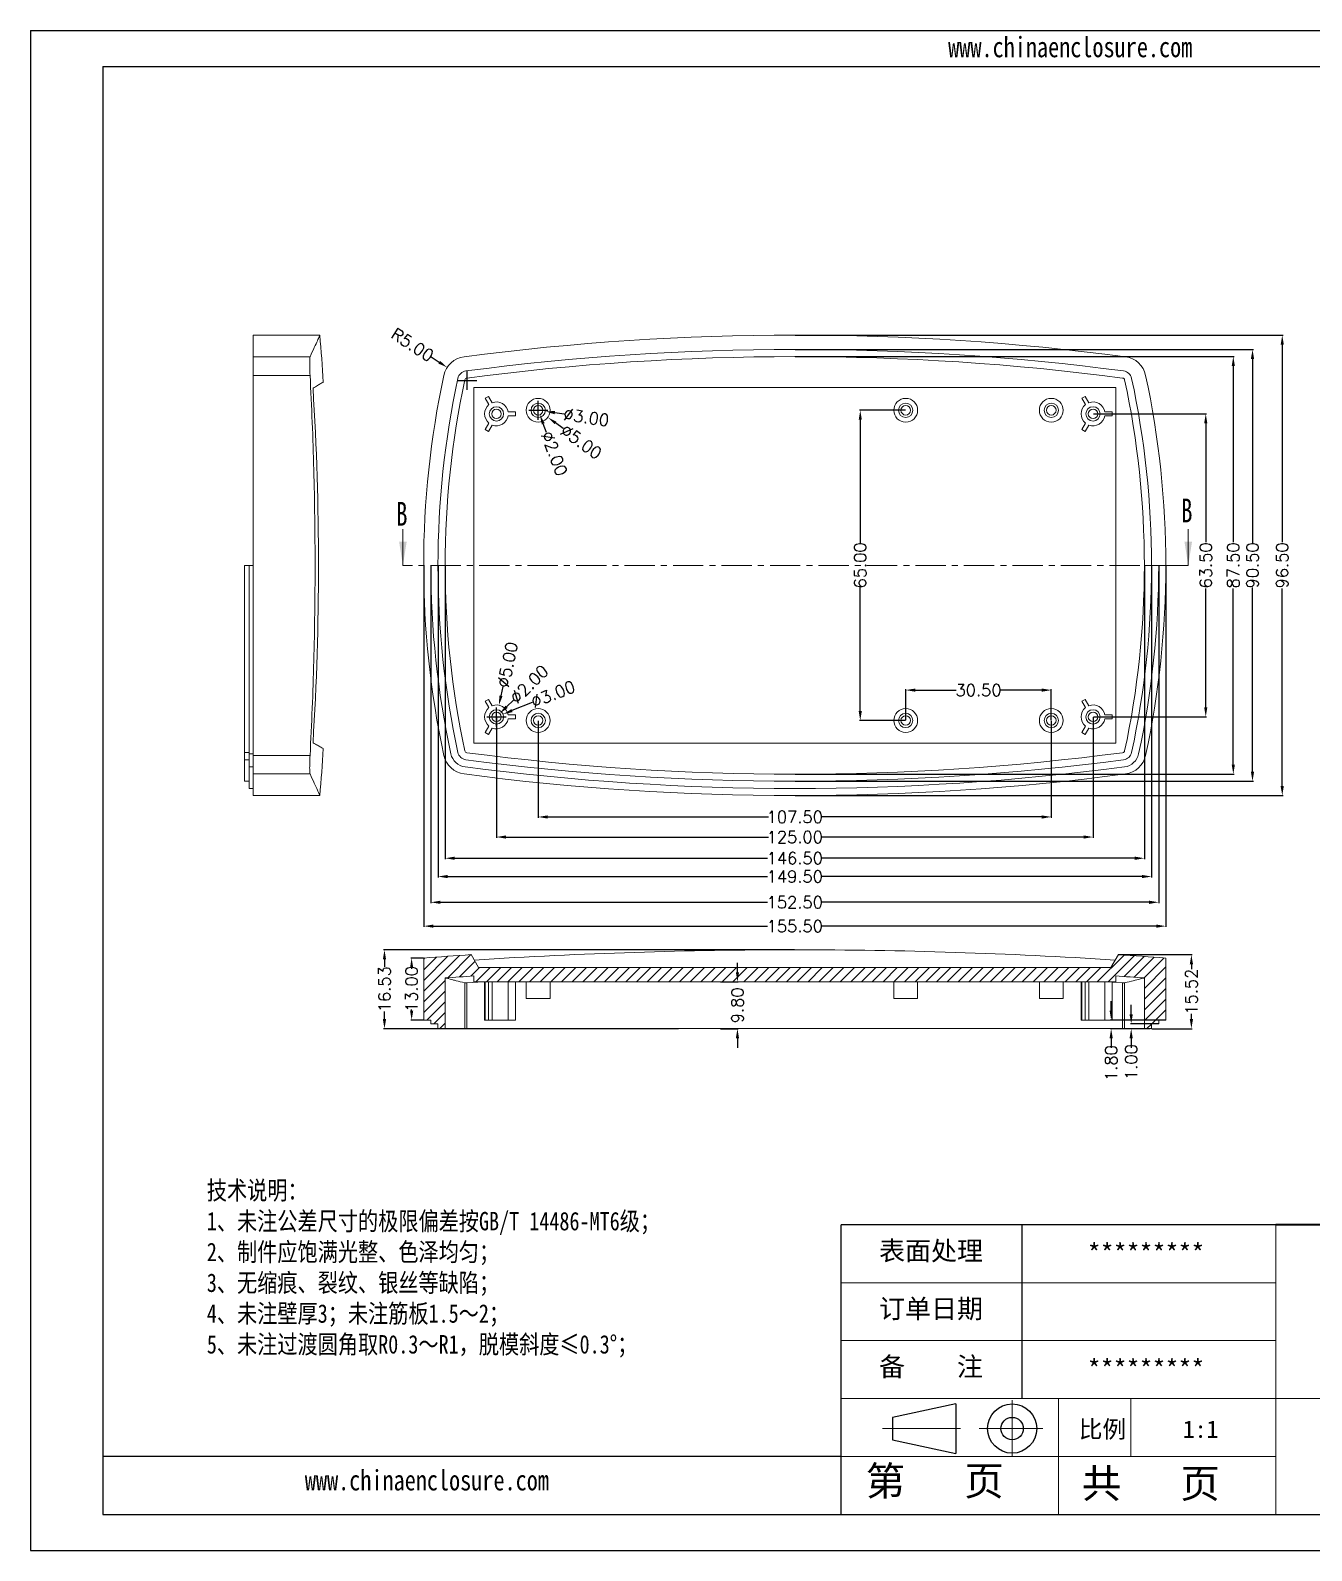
# Model space of a CAD drawing. Header units: inches. Extents: x -1516 to -539, y 228 to 547.
# Drawn here: x -1516.5 to -1248, y 228.3 to 546.8 of the extents above; entities that cross this region are included whole.
import ezdxf

# ---------------------------------------------------------------- set-up
doc = ezdxf.new("R2010")
doc.units = ezdxf.units.IN
doc.linetypes.add('CENTER', pattern=[10.16, 6.35, -1.27, 1.27, -1.27])
doc.linetypes.add('CENTER2', pattern=[28.575, 19.05, -3.175, 3.175, -3.175])
doc.layers.add('文字', color=81, linetype='Continuous')
for name, color, linetype, lineweight in [('粗实线', 7, 'Continuous', 30), ('细实线', 3, 'Continuous', 9), ('细点划线', 2, 'CENTER2', 9)]:
    doc.layers.add(name, color=color, linetype=linetype, lineweight=lineweight)
doc.styles.add('SLDTEXTSTYLE6', font='TXT', dxfattribs={"width": 0.7})
doc.styles.get("Standard").update_dxf_attribs({"font": 'txt', "bigfont": 'gbcbig.shx'})
doc.styles.add('宋体', font='', dxfattribs={"width": 0.8, "height": 3.5})
doc.styles.get('宋体').set_extended_font_data('SimSun')
doc.dimstyles.new('2.5', dxfattribs={"dimtxt": 2.5, "dimasz": 2, "dimexe": 0.18, "dimexo": 0.0625, "dimgap": 0.09, "dimtad": 0, "dimzin": 0, "dimdsep": 46, "dimtxsty": 'Standard', "dimcen": 2, "dimclrd": 3, "dimclre": 3, "dimclrt": 256, "dimadec": 0, "dimazin": 0, "dimtfac": 1, "dimtofl": 0, "dimtmove": 0, "dimatfit": 3, "dimfxl": 1, "dimtolj": 1, "dimtzin": 0, "dimarcsym": 0})

# ---------------------------------------------------------------- blocks, each defined once
blk = doc.blocks.new('*D63')
at = {"color": 3, "lineweight": -2, "transparency": 16777216}
for p, q in [((-1434.05, 434.68), (-1434.05, 358.96)), ((-1278.55, 434.68), (-1278.55, 358.96)), ((-1432.05, 359.14), (-1362.02, 359.14)), ((-1280.55, 359.14), (-1350.59, 359.14))]:
    blk.add_line(p, q, dxfattribs=at)
at = {"color": 3, "transparency": 16777216}
for points in [[(-1432.05, 359.47), (-1432.05, 358.81), (-1434.05, 359.14)], [(-1280.55, 359.47), (-1280.55, 358.81), (-1278.55, 359.14)]]:
    blk.add_solid(points, dxfattribs=at)
at = {"layer": 'Defpoints', "color": 0, "transparency": 16777216}
for p in [(-1434.05, 434.74), (-1278.55, 434.74), (-1278.55, 359.14)]:
    blk.add_point(p, dxfattribs=at)
at = {"transparency": 16777216, "insert": (-1356.3, 359.14), "char_height": 2.5, "attachment_point": 5}
blk.add_mtext('\\A1;155.50', dxfattribs=at)
blk = doc.blocks.new('*D64')
at = {"color": 3, "lineweight": -2, "transparency": 16777216}
for p, q in [((-1410.05, 402.18), (-1410.05, 381.84)), ((-1302.55, 402.18), (-1302.55, 381.84)), ((-1408.05, 382.02), (-1361.81, 382.02)), ((-1304.55, 382.02), (-1350.8, 382.02))]:
    blk.add_line(p, q, dxfattribs=at)
at = {"color": 3, "transparency": 16777216}
for points in [[(-1408.05, 382.35), (-1408.05, 381.68), (-1410.05, 382.02)], [(-1304.55, 382.35), (-1304.55, 381.68), (-1302.55, 382.02)]]:
    blk.add_solid(points, dxfattribs=at)
at = {"layer": 'Defpoints', "color": 0, "transparency": 16777216}
for p in [(-1410.05, 402.24), (-1302.55, 402.24), (-1302.55, 382.02)]:
    blk.add_point(p, dxfattribs=at)
at = {"transparency": 16777216, "insert": (-1356.3, 382.02), "char_height": 2.5, "attachment_point": 5}
blk.add_mtext('\\A1;107.50', dxfattribs=at)
blk = doc.blocks.new('*D65')
at = {"color": 3, "lineweight": -2, "transparency": 16777216}
for p, q in [((-1418.8, 402.93), (-1418.8, 377.63)), ((-1293.8, 402.93), (-1293.8, 377.63)), ((-1416.8, 377.81), (-1361.81, 377.81)), ((-1295.8, 377.81), (-1350.8, 377.81))]:
    blk.add_line(p, q, dxfattribs=at)
at = {"color": 3, "transparency": 16777216}
for points in [[(-1416.8, 378.15), (-1416.8, 377.48), (-1418.8, 377.81)], [(-1295.8, 378.15), (-1295.8, 377.48), (-1293.8, 377.81)]]:
    blk.add_solid(points, dxfattribs=at)
at = {"layer": 'Defpoints', "color": 0, "transparency": 16777216}
for p in [(-1418.8, 402.99), (-1293.8, 402.99), (-1418.8, 377.81)]:
    blk.add_point(p, dxfattribs=at)
at = {"transparency": 16777216, "insert": (-1356.3, 377.81), "char_height": 2.5, "attachment_point": 5}
blk.add_mtext('\\A1;125.00', dxfattribs=at)
blk = doc.blocks.new('*D66')
at = {"color": 3, "lineweight": -2, "transparency": 16777216}
for p, q in [((-1333.05, 402.3), (-1333.05, 408.78)), ((-1331.05, 408.6), (-1322.48, 408.6)), ((-1304.55, 408.6), (-1313.13, 408.6)), ((-1302.55, 402.3), (-1302.55, 408.78))]:
    blk.add_line(p, q, dxfattribs=at)
at = {"color": 3, "transparency": 16777216}
for points in [[(-1331.05, 408.93), (-1331.05, 408.27), (-1333.05, 408.6)], [(-1304.55, 408.93), (-1304.55, 408.27), (-1302.55, 408.6)]]:
    blk.add_solid(points, dxfattribs=at)
at = {"layer": 'Defpoints', "color": 0, "transparency": 16777216}
for p in [(-1302.55, 408.6), (-1333.05, 402.24), (-1302.55, 402.24)]:
    blk.add_point(p, dxfattribs=at)
at = {"transparency": 16777216, "insert": (-1317.8, 408.6), "char_height": 2.5, "attachment_point": 5}
blk.add_mtext('\\A1;30.50', dxfattribs=at)
blk = doc.blocks.new('*D67')
at = {"color": 3, "lineweight": -2, "transparency": 16777216}
for p, q in [((-1429.55, 434.68), (-1429.55, 373.19)), ((-1283.05, 434.68), (-1283.05, 373.19)), ((-1427.55, 373.37), (-1362.02, 373.37)), ((-1285.05, 373.37), (-1350.59, 373.37))]:
    blk.add_line(p, q, dxfattribs=at)
at = {"color": 3, "transparency": 16777216}
for points in [[(-1427.55, 373.7), (-1427.55, 373.03), (-1429.55, 373.37)], [(-1285.05, 373.7), (-1285.05, 373.03), (-1283.05, 373.37)]]:
    blk.add_solid(points, dxfattribs=at)
at = {"layer": 'Defpoints', "color": 0, "transparency": 16777216}
for p in [(-1429.55, 434.74), (-1283.05, 434.74), (-1283.05, 373.37)]:
    blk.add_point(p, dxfattribs=at)
at = {"transparency": 16777216, "insert": (-1356.3, 373.37), "char_height": 2.5, "attachment_point": 5}
blk.add_mtext('\\A1;146.50', dxfattribs=at)
blk = doc.blocks.new('*D68')
at = {"color": 3, "lineweight": -2, "transparency": 16777216}
for p, q in [((-1431.05, 434.68), (-1431.05, 369.35)), ((-1281.55, 434.68), (-1281.55, 369.35)), ((-1429.05, 369.53), (-1362.02, 369.53)), ((-1283.55, 369.53), (-1350.59, 369.53))]:
    blk.add_line(p, q, dxfattribs=at)
at = {"color": 3, "transparency": 16777216}
for points in [[(-1429.05, 369.87), (-1429.05, 369.2), (-1431.05, 369.53)], [(-1283.55, 369.87), (-1283.55, 369.2), (-1281.55, 369.53)]]:
    blk.add_solid(points, dxfattribs=at)
at = {"layer": 'Defpoints', "color": 0, "transparency": 16777216}
for p in [(-1431.05, 434.74), (-1281.55, 434.74), (-1431.05, 369.53)]:
    blk.add_point(p, dxfattribs=at)
at = {"transparency": 16777216, "insert": (-1356.3, 369.53), "char_height": 2.5, "attachment_point": 5}
blk.add_mtext('\\A1;149.50', dxfattribs=at)
blk = doc.blocks.new('*D69')
at = {"color": 3, "lineweight": -2, "transparency": 16777216}
for p, q in [((-1432.55, 434.68), (-1432.55, 363.96)), ((-1280.05, 434.68), (-1280.05, 363.96)), ((-1430.55, 364.14), (-1362.02, 364.14)), ((-1282.05, 364.14), (-1350.59, 364.14))]:
    blk.add_line(p, q, dxfattribs=at)
at = {"color": 3, "transparency": 16777216}
for points in [[(-1430.55, 364.47), (-1430.55, 363.8), (-1432.55, 364.14)], [(-1282.05, 364.47), (-1282.05, 363.8), (-1280.05, 364.14)]]:
    blk.add_solid(points, dxfattribs=at)
at = {"layer": 'Defpoints', "color": 0, "transparency": 16777216}
for p in [(-1432.55, 434.74), (-1280.05, 434.74), (-1280.05, 364.14)]:
    blk.add_point(p, dxfattribs=at)
at = {"transparency": 16777216, "insert": (-1356.3, 364.14), "char_height": 2.5, "attachment_point": 5}
blk.add_mtext('\\A1;152.50', dxfattribs=at)
blk = doc.blocks.new('*D70')
at = {"color": 3, "lineweight": -2, "transparency": 16777216}
for p, q in [((-1293.74, 466.49), (-1270.01, 466.49)), ((-1270.19, 464.49), (-1270.19, 439.62)), ((-1270.19, 404.99), (-1270.19, 429.86)), ((-1293.74, 402.99), (-1270.01, 402.99))]:
    blk.add_line(p, q, dxfattribs=at)
at = {"color": 3, "transparency": 16777216}
for points in [[(-1270.52, 464.49), (-1269.86, 464.49), (-1270.19, 466.49)], [(-1270.52, 404.99), (-1269.86, 404.99), (-1270.19, 402.99)]]:
    blk.add_solid(points, dxfattribs=at)
at = {"layer": 'Defpoints', "color": 0, "transparency": 16777216}
for p in [(-1293.8, 466.49), (-1270.19, 466.49), (-1293.8, 402.99)]:
    blk.add_point(p, dxfattribs=at)
at = {"transparency": 16777216, "insert": (-1270.19, 434.74), "char_height": 2.5, "attachment_point": 5, "rotation": 90}
blk.add_mtext('\\A1;63.50', dxfattribs=at)
blk = doc.blocks.new('*D71')
at = {"color": 3, "lineweight": -2, "transparency": 16777216}
for p, q in [((-1333.12, 467.24), (-1342.76, 467.24)), ((-1342.58, 465.24), (-1342.58, 439.41)), ((-1342.58, 404.24), (-1342.58, 430.07)), ((-1333.12, 402.24), (-1342.76, 402.24))]:
    blk.add_line(p, q, dxfattribs=at)
at = {"color": 3, "transparency": 16777216}
for points in [[(-1342.91, 465.24), (-1342.24, 465.24), (-1342.58, 467.24)], [(-1342.91, 404.24), (-1342.24, 404.24), (-1342.58, 402.24)]]:
    blk.add_solid(points, dxfattribs=at)
at = {"layer": 'Defpoints', "color": 0, "transparency": 16777216}
for p in [(-1342.58, 467.24), (-1333.05, 467.24), (-1333.05, 402.24)]:
    blk.add_point(p, dxfattribs=at)
at = {"transparency": 16777216, "insert": (-1342.58, 434.74), "char_height": 2.5, "attachment_point": 5, "rotation": 90}
blk.add_mtext('\\A1;65.00', dxfattribs=at)
blk = doc.blocks.new('*D72')
at = {"color": 3, "lineweight": -2, "transparency": 16777216}
for p, q in [((-1356.24, 478.49), (-1264.24, 478.49)), ((-1264.42, 476.49), (-1264.42, 439.62)), ((-1264.42, 392.99), (-1264.42, 429.86)), ((-1356.24, 390.99), (-1264.24, 390.99))]:
    blk.add_line(p, q, dxfattribs=at)
at = {"color": 3, "transparency": 16777216}
for points in [[(-1264.75, 476.49), (-1264.08, 476.49), (-1264.42, 478.49)], [(-1264.75, 392.99), (-1264.08, 392.99), (-1264.42, 390.99)]]:
    blk.add_solid(points, dxfattribs=at)
at = {"layer": 'Defpoints', "color": 0, "transparency": 16777216}
for p in [(-1356.3, 478.49), (-1356.3, 390.99), (-1264.42, 390.99)]:
    blk.add_point(p, dxfattribs=at)
at = {"transparency": 16777216, "insert": (-1264.42, 434.74), "char_height": 2.5, "attachment_point": 5, "rotation": 90}
blk.add_mtext('\\A1;87.50', dxfattribs=at)
blk = doc.blocks.new('*D73')
at = {"color": 3, "lineweight": -2, "transparency": 16777216}
for p, q in [((-1356.24, 479.99), (-1260.21, 479.99)), ((-1260.39, 477.99), (-1260.39, 439.41)), ((-1260.39, 391.49), (-1260.39, 430.07)), ((-1356.24, 389.49), (-1260.21, 389.49))]:
    blk.add_line(p, q, dxfattribs=at)
at = {"color": 3, "transparency": 16777216}
for points in [[(-1260.73, 477.99), (-1260.06, 477.99), (-1260.39, 479.99)], [(-1260.73, 391.49), (-1260.06, 391.49), (-1260.39, 389.49)]]:
    blk.add_solid(points, dxfattribs=at)
at = {"layer": 'Defpoints', "color": 0, "transparency": 16777216}
for p in [(-1356.3, 479.99), (-1356.3, 389.49), (-1260.39, 389.49)]:
    blk.add_point(p, dxfattribs=at)
at = {"transparency": 16777216, "insert": (-1260.39, 434.74), "char_height": 2.5, "attachment_point": 5, "rotation": 90}
blk.add_mtext('\\A1;90.50', dxfattribs=at)
blk = doc.blocks.new('*D74')
at = {"color": 3, "lineweight": -2, "transparency": 16777216}
for p, q in [((-1356.24, 482.99), (-1253.98, 482.99)), ((-1254.16, 480.99), (-1254.16, 439.62)), ((-1254.16, 388.49), (-1254.16, 429.86)), ((-1356.24, 386.49), (-1253.98, 386.49))]:
    blk.add_line(p, q, dxfattribs=at)
at = {"color": 3, "transparency": 16777216}
for points in [[(-1254.5, 480.99), (-1253.83, 480.99), (-1254.16, 482.99)], [(-1254.5, 388.49), (-1253.83, 388.49), (-1254.16, 386.49)]]:
    blk.add_solid(points, dxfattribs=at)
at = {"layer": 'Defpoints', "color": 0, "transparency": 16777216}
for p in [(-1356.3, 482.99), (-1254.16, 482.99), (-1356.3, 386.49)]:
    blk.add_point(p, dxfattribs=at)
at = {"transparency": 16777216, "insert": (-1254.16, 434.74), "char_height": 2.5, "attachment_point": 5, "rotation": 90}
blk.add_mtext('\\A1;96.50', dxfattribs=at)
blk = doc.blocks.new('*D77')
at = {"color": 3, "lineweight": -2, "transparency": 16777216}
for p, q in [((-1410.05, 465.24), (-1410.05, 469.24)), ((-1412.05, 467.24), (-1408.05, 467.24)), ((-1404.81, 463.4), (-1406.43, 464.58))]:
    blk.add_line(p, q, dxfattribs=at)
at = {"color": 3, "transparency": 16777216}
blk.add_solid([(-1406.23, 464.85), (-1406.62, 464.31), (-1408.04, 465.76)], dxfattribs=at)
at = {"layer": 'Defpoints', "color": 0, "transparency": 16777216}
for p in [(-1412.07, 468.72), (-1408.04, 465.76)]:
    blk.add_point(p, dxfattribs=at)
at = {"transparency": 16777216, "insert": (-1401.04, 460.63), "char_height": 2.5, "attachment_point": 5, "rotation": 323.7412}
blk.add_mtext('\\A1;∅5.00', dxfattribs=at)
blk = doc.blocks.new('*D78')
at = {"color": 3, "lineweight": -2, "transparency": 16777216}
for p, q in [((-1410.05, 465.24), (-1410.05, 469.24)), ((-1412.05, 467.24), (-1408.05, 467.24)), ((-1404.61, 466.45), (-1406.59, 466.74))]:
    blk.add_line(p, q, dxfattribs=at)
at = {"color": 3, "transparency": 16777216}
blk.add_solid([(-1406.54, 467.07), (-1406.64, 466.41), (-1408.57, 467.03)], dxfattribs=at)
at = {"layer": 'Defpoints', "color": 0, "transparency": 16777216}
for p in [(-1411.54, 467.46), (-1408.57, 467.03)]:
    blk.add_point(p, dxfattribs=at)
at = {"transparency": 16777216, "insert": (-1399.99, 465.78), "char_height": 2.5, "attachment_point": 5, "rotation": 351.7303}
blk.add_mtext('\\A1;∅3.00', dxfattribs=at)
blk = doc.blocks.new('*D79')
at = {"color": 3, "lineweight": -2, "transparency": 16777216}
for p, q in [((-1410.05, 465.24), (-1410.05, 469.24)), ((-1412.05, 467.24), (-1408.05, 467.24)), ((-1408.31, 462.56), (-1409.01, 464.43))]:
    blk.add_line(p, q, dxfattribs=at)
at = {"color": 3, "transparency": 16777216}
blk.add_solid([(-1408.7, 464.55), (-1409.32, 464.31), (-1409.71, 466.3)], dxfattribs=at)
at = {"layer": 'Defpoints', "color": 0, "transparency": 16777216}
for p in [(-1410.4, 468.18), (-1409.71, 466.3)]:
    blk.add_point(p, dxfattribs=at)
at = {"transparency": 16777216, "insert": (-1406.68, 458.18), "char_height": 2.5, "attachment_point": 5, "rotation": 290.4197}
blk.add_mtext('\\A1;∅2.00', dxfattribs=at)
blk = doc.blocks.new('*D80')
at = {"color": 3, "lineweight": -2, "transparency": 16777216}
for p, q in [((-1417.46, 409.35), (-1417.87, 407.39)), ((-1418.8, 400.99), (-1418.8, 404.99)), ((-1420.8, 402.99), (-1416.8, 402.99))]:
    blk.add_line(p, q, dxfattribs=at)
at = {"color": 3, "transparency": 16777216}
blk.add_solid([(-1418.2, 407.46), (-1417.54, 407.32), (-1418.29, 405.44)], dxfattribs=at)
at = {"layer": 'Defpoints', "color": 0, "transparency": 16777216}
for p in [(-1418.29, 405.44), (-1419.32, 400.55)]:
    blk.add_point(p, dxfattribs=at)
at = {"transparency": 16777216, "insert": (-1416.49, 413.92), "char_height": 2.5, "attachment_point": 5, "rotation": 78.0239}
blk.add_mtext('\\A1;∅5.00', dxfattribs=at)
blk = doc.blocks.new('*D81')
at = {"color": 3, "lineweight": -2, "transparency": 16777216}
for p, q in [((-1418.8, 400.99), (-1418.8, 404.99)), ((-1415.26, 406.52), (-1416.68, 405.11)), ((-1420.8, 402.99), (-1416.8, 402.99))]:
    blk.add_line(p, q, dxfattribs=at)
at = {"color": 3, "transparency": 16777216}
blk.add_solid([(-1416.91, 405.34), (-1416.44, 404.87), (-1418.1, 403.7)], dxfattribs=at)
at = {"layer": 'Defpoints', "color": 0, "transparency": 16777216}
for p in [(-1419.51, 402.29), (-1418.1, 403.7)]:
    blk.add_point(p, dxfattribs=at)
at = {"transparency": 16777216, "insert": (-1411.95, 409.82), "char_height": 2.5, "attachment_point": 5, "rotation": 44.8978}
blk.add_mtext('\\A1;∅2.00', dxfattribs=at)
blk = doc.blocks.new('*D82')
at = {"color": 3, "lineweight": -2, "transparency": 16777216}
for p, q in [((-1418.8, 400.99), (-1418.8, 404.99)), ((-1411.29, 406.01), (-1415.56, 404.3)), ((-1420.8, 402.99), (-1416.8, 402.99))]:
    blk.add_line(p, q, dxfattribs=at)
at = {"color": 3, "transparency": 16777216}
blk.add_solid([(-1415.68, 404.61), (-1415.43, 403.99), (-1417.41, 403.55)], dxfattribs=at)
at = {"layer": 'Defpoints', "color": 0, "transparency": 16777216}
for p in [(-1420.2, 402.43), (-1417.41, 403.55)]:
    blk.add_point(p, dxfattribs=at)
at = {"transparency": 16777216, "insert": (-1406.95, 407.76), "char_height": 2.5, "attachment_point": 5, "rotation": 21.9032}
blk.add_mtext('\\A1;∅3.00', dxfattribs=at)
blk = doc.blocks.new('*D84')
at = {"color": 3, "lineweight": -2, "transparency": 16777216}
for p, q in [((-1432.48, 478.41), (-1430.81, 477.32)), ((-1424.94, 471.5), (-1424.94, 475.5)), ((-1426.94, 473.5), (-1422.94, 473.5))]:
    blk.add_line(p, q, dxfattribs=at)
at = {"color": 3, "transparency": 16777216}
blk.add_solid([(-1430.62, 477.6), (-1430.99, 477.04), (-1429.13, 476.23)], dxfattribs=at)
at = {"layer": 'Defpoints', "color": 0, "transparency": 16777216}
for p in [(-1429.13, 476.23), (-1424.94, 473.5)]:
    blk.add_point(p, dxfattribs=at)
at = {"transparency": 16777216, "insert": (-1436.4, 480.96), "char_height": 2.5, "attachment_point": 5, "rotation": 326.9449}
blk.add_mtext('\\A1;R5.00', dxfattribs=at)
blk = doc.blocks.new('*D85')
at = {"color": 3, "lineweight": -2, "transparency": 16777216}
for p, q in [((-1288.42, 353.17), (-1273.02, 353.17)), ((-1273.2, 351.17), (-1273.2, 350.09)), ((-1273.2, 339.65), (-1273.2, 340.74)), ((-1281.49, 337.65), (-1273.02, 337.65))]:
    blk.add_line(p, q, dxfattribs=at)
at = {"color": 3, "transparency": 16777216}
for points in [[(-1273.53, 351.17), (-1272.86, 351.17), (-1273.2, 353.17)], [(-1273.53, 339.65), (-1272.86, 339.65), (-1273.2, 337.65)]]:
    blk.add_solid(points, dxfattribs=at)
at = {"layer": 'Defpoints', "color": 0, "transparency": 16777216}
for p in [(-1288.48, 353.17), (-1281.55, 337.65), (-1273.2, 337.65)]:
    blk.add_point(p, dxfattribs=at)
at = {"transparency": 16777216, "insert": (-1273.2, 345.41), "char_height": 2.5, "attachment_point": 5, "rotation": 90}
blk.add_mtext('\\A1;15.52', dxfattribs=at)
blk = doc.blocks.new('*D86')
at = {"color": 3, "lineweight": -2, "transparency": 16777216}
for p, q in [((-1356.37, 354.19), (-1442.45, 354.19)), ((-1442.27, 352.19), (-1442.27, 350.59)), ((-1442.27, 339.65), (-1442.27, 341.25)), ((-1380.64, 337.65), (-1442.45, 337.65))]:
    blk.add_line(p, q, dxfattribs=at)
at = {"color": 3, "transparency": 16777216}
for points in [[(-1442.6, 352.19), (-1441.93, 352.19), (-1442.27, 354.19)], [(-1442.6, 339.65), (-1441.93, 339.65), (-1442.27, 337.65)]]:
    blk.add_solid(points, dxfattribs=at)
at = {"layer": 'Defpoints', "color": 0, "transparency": 16777216}
for p in [(-1356.3, 354.19), (-1442.27, 337.65), (-1380.57, 337.65)]:
    blk.add_point(p, dxfattribs=at)
at = {"transparency": 16777216, "insert": (-1442.27, 345.92), "char_height": 2.5, "attachment_point": 5, "rotation": 90}
blk.add_mtext('\\A1;16.53', dxfattribs=at)
blk = doc.blocks.new('*D87')
at = {"color": 3, "lineweight": -2, "transparency": 16777216}
for p, q in [((-1368.31, 349.45), (-1368.31, 351.45)), ((-1371.85, 347.45), (-1368.13, 347.45)), ((-1371.85, 337.65), (-1368.13, 337.65)), ((-1368.31, 335.65), (-1368.31, 333.65))]:
    blk.add_line(p, q, dxfattribs=at)
at = {"color": 3, "transparency": 16777216}
for points in [[(-1368.64, 349.45), (-1367.98, 349.45), (-1368.31, 347.45)], [(-1368.64, 335.65), (-1367.98, 335.65), (-1368.31, 337.65)]]:
    blk.add_solid(points, dxfattribs=at)
at = {"layer": 'Defpoints', "color": 0, "transparency": 16777216}
for p in [(-1371.92, 347.45), (-1371.92, 337.65), (-1368.31, 337.65)]:
    blk.add_point(p, dxfattribs=at)
at = {"transparency": 16777216, "insert": (-1368.31, 342.55), "char_height": 2.5, "attachment_point": 5, "rotation": 90}
blk.add_mtext('\\A1;9.80', dxfattribs=at)
blk = doc.blocks.new('*D88')
at = {"color": 3, "lineweight": -2, "transparency": 16777216}
for p, q in [((-1285.81, 340.65), (-1285.81, 342.65)), ((-1280.12, 338.65), (-1285.99, 338.65)), ((-1283.12, 337.65), (-1285.99, 337.65)), ((-1285.81, 335.65), (-1285.81, 333.65))]:
    blk.add_line(p, q, dxfattribs=at)
at = {"color": 3, "transparency": 16777216}
for points in [[(-1286.15, 340.65), (-1285.48, 340.65), (-1285.81, 338.65)], [(-1286.15, 335.65), (-1285.48, 335.65), (-1285.81, 337.65)]]:
    blk.add_solid(points, dxfattribs=at)
at = {"layer": 'Defpoints', "color": 0, "transparency": 16777216}
for p in [(-1280.05, 338.65), (-1285.81, 337.65), (-1283.05, 337.65)]:
    blk.add_point(p, dxfattribs=at)
at = {"transparency": 16777216, "insert": (-1285.81, 330.65), "char_height": 2.5, "attachment_point": 5, "rotation": 90}
blk.add_mtext('\\A1;1.00', dxfattribs=at)
blk = doc.blocks.new('*D89')
at = {"color": 3, "lineweight": -2, "transparency": 16777216}
for p, q in [((-1290.01, 341.45), (-1290.01, 343.45)), ((-1278.62, 339.45), (-1290.19, 339.45)), ((-1281.86, 337.65), (-1290.19, 337.65)), ((-1290.01, 335.65), (-1290.01, 333.65))]:
    blk.add_line(p, q, dxfattribs=at)
at = {"color": 3, "transparency": 16777216}
for points in [[(-1290.34, 341.45), (-1289.68, 341.45), (-1290.01, 339.45)], [(-1290.34, 335.65), (-1289.68, 335.65), (-1290.01, 337.65)]]:
    blk.add_solid(points, dxfattribs=at)
at = {"layer": 'Defpoints', "color": 0, "transparency": 16777216}
for p in [(-1278.55, 339.45), (-1290.01, 337.65), (-1281.79, 337.65)]:
    blk.add_point(p, dxfattribs=at)
at = {"transparency": 16777216, "insert": (-1290.01, 330.44), "char_height": 2.5, "attachment_point": 5, "rotation": 90}
blk.add_mtext('\\A1;1.80', dxfattribs=at)
blk = doc.blocks.new('*D90')
at = {"color": 3, "lineweight": -2, "transparency": 16777216}
for p, q in [((-1434.12, 352.45), (-1436.76, 352.45)), ((-1436.58, 350.45), (-1436.58, 350.21)), ((-1436.58, 341.45), (-1436.58, 341.7)), ((-1434.12, 339.45), (-1436.76, 339.45))]:
    blk.add_line(p, q, dxfattribs=at)
at = {"color": 3, "transparency": 16777216}
for points in [[(-1436.91, 350.45), (-1436.24, 350.45), (-1436.58, 352.45)], [(-1436.91, 341.45), (-1436.24, 341.45), (-1436.58, 339.45)]]:
    blk.add_solid(points, dxfattribs=at)
at = {"layer": 'Defpoints', "color": 0, "transparency": 16777216}
for p in [(-1436.58, 352.45), (-1434.05, 352.45), (-1434.05, 339.45)]:
    blk.add_point(p, dxfattribs=at)
at = {"transparency": 16777216, "insert": (-1436.58, 345.95), "char_height": 2.5, "attachment_point": 5, "rotation": 90}
blk.add_mtext('\\A1;13.00', dxfattribs=at)

msp = doc.modelspace()

# ---------------------------------------------------------------- hatches: boundary and pattern name
at = {"linetype": 'Continuous', "lineweight": 0}
h = msp.add_hatch(dxfattribs=at)
h.set_pattern_fill('ANSI31', color=4, scale=0.5, style=0)
h.set_pattern_definition([(45, (-272.4065, -612.1869), (-1.122532, 1.122532), [])])
edge = h.paths.add_edge_path(flags=0)
edge.add_line((-1280.054, 338.655), (-1280.054, 339.455))
edge.add_line((-1280.054, 339.455), (-1278.554, 339.455))
edge.add_line((-1278.554, 339.455), (-1278.554, 352.455))
edge.add_arc((-1356.304, -653.556), 1009.01, 85.580653, 86.146031)
edge.add_line((-1288.485, 353.173), (-1290.054, 350.455))
edge.add_line((-1290.054, 350.455), (-1422.554, 350.455))
edge.add_line((-1422.554, 350.455), (-1424.123, 353.173))
edge.add_arc((-1356.304, -653.556), 1009.01, 93.853969, 94.419347)
edge.add_line((-1434.054, 352.455), (-1434.054, 339.455))
edge.add_line((-1434.054, 339.455), (-1432.554, 339.455))
edge.add_line((-1432.554, 339.455), (-1432.554, 338.655))
edge.add_line((-1432.554, 338.655), (-1431.054, 338.655))
edge.add_line((-1431.054, 338.655), (-1431.054, 337.655))
edge.add_line((-1431.054, 337.655), (-1429.554, 337.655))
edge.add_line((-1429.554, 337.655), (-1429.554, 348.28))
edge.add_arc((-1356.304, -653.556), 1004.51, 93.838711, 94.181783, ccw=False)
edge.add_line((-1423.554, 348.701), (-1423.554, 347.455))
edge.add_line((-1423.554, 347.455), (-1289.054, 347.455))
edge.add_line((-1289.054, 347.455), (-1289.054, 348.701))
edge.add_arc((-1356.304, -653.556), 1004.51, 85.818217, 86.161289, ccw=False)
edge.add_line((-1283.054, 348.28), (-1283.054, 337.655))
edge.add_line((-1283.054, 337.655), (-1281.554, 337.655))
edge.add_line((-1281.554, 337.655), (-1281.554, 338.655))
edge.add_line((-1281.554, 338.655), (-1280.054, 338.655))

# ---------------------------------------------------------------- linework, layer by layer
for p, q in [((-1516.452, 546.847), (-1065.91, 546.847)), ((-1516.452, 546.847), (-1516.452, 228.282)), ((-1501.282, 539.262), (-1073.495, 539.262)), ((-1501.282, 539.262), (-1501.282, 235.867)), ((-1255.532, 296.546), (-1346.551, 296.546)), ((-1346.551, 235.867), (-1346.551, 296.546)), ((-1308.627, 260.138), (-1308.627, 296.546)), ((-1346.551, 248.002), (-1501.282, 248.002)), ((-1501.282, 235.867), (-1073.495, 235.867)), ((-1516.452, 228.282), (-1065.91, 228.282))]:
    msp.add_line(p, q)
at = {"color": 7, "linetype": 'Continuous', "lineweight": 15}
for p, q in [((-1455.818, 482.991), (-1469.814, 482.991)), ((-1469.814, 482.991), (-1469.814, 478.458)), ((-1469.814, 478.458), (-1457.844, 478.458)), ((-1469.814, 474.551), (-1469.814, 478.458)), ((-1469.814, 474.551), (-1469.814, 394.932)), ((-1457.863, 474.551), (-1469.814, 474.551)), ((-1423.554, 471.991), (-1423.554, 397.491)), ((-1289.054, 471.991), (-1423.554, 471.991)), ((-1289.054, 397.491), (-1289.054, 471.991)), ((-1420.458, 470.155), (-1421.151, 469.755)), ((-1421.151, 469.755), (-1420.384, 468.428)), ((-1419.692, 468.828), (-1420.458, 470.155)), ((-1295.458, 470.155), (-1296.151, 469.755)), ((-1296.151, 469.755), (-1295.384, 468.428)), ((-1294.692, 468.828), (-1295.458, 470.155)), ((-1414.804, 466.891), (-1416.336, 466.891)), ((-1416.336, 466.091), (-1414.804, 466.091)), ((-1414.804, 466.091), (-1414.804, 466.891)), ((-1289.804, 466.891), (-1291.336, 466.891)), ((-1291.336, 466.091), (-1289.804, 466.091)), ((-1289.804, 466.091), (-1289.804, 466.891)), ((-1420.384, 464.554), (-1421.151, 463.227)), ((-1421.151, 463.227), (-1420.458, 462.827)), ((-1420.458, 462.827), (-1419.692, 464.154)), ((-1295.384, 464.554), (-1296.151, 463.227)), ((-1296.151, 463.227), (-1295.458, 462.827)), ((-1295.458, 462.827), (-1294.692, 464.154)), ((-1471.614, 395.562), (-1471.614, 434.741)), ((-1471.614, 434.741), (-1470.614, 434.741)), ((-1470.614, 395.247), (-1470.614, 434.741)), ((-1470.614, 434.741), (-1469.814, 434.741)), ((-1432.554, 434.741), (-1431.054, 434.741)), ((-1429.554, 434.741), (-1431.054, 434.741)), ((-1281.554, 434.741), (-1283.054, 434.741)), ((-1280.054, 434.741), (-1281.554, 434.741)), ((-1421.151, 406.255), (-1420.458, 406.655)), ((-1420.384, 404.928), (-1421.151, 406.255)), ((-1420.458, 406.655), (-1419.692, 405.328)), ((-1296.151, 406.255), (-1295.458, 406.655)), ((-1295.384, 404.928), (-1296.151, 406.255)), ((-1295.458, 406.655), (-1294.692, 405.328)), ((-1416.336, 403.391), (-1414.804, 403.391)), ((-1414.804, 402.591), (-1416.336, 402.591)), ((-1414.804, 403.391), (-1414.804, 402.591)), ((-1291.336, 403.391), (-1289.804, 403.391)), ((-1289.804, 402.591), (-1291.336, 402.591)), ((-1289.804, 403.391), (-1289.804, 402.591)), ((-1421.151, 399.727), (-1420.384, 401.054)), ((-1420.458, 399.327), (-1421.151, 399.727)), ((-1419.692, 400.654), (-1420.458, 399.327)), ((-1296.151, 399.727), (-1295.384, 401.054)), ((-1295.458, 399.327), (-1296.151, 399.727)), ((-1294.692, 400.654), (-1295.458, 399.327)), ((-1471.614, 395.562), (-1470.614, 395.562)), ((-1471.614, 393.999), (-1471.614, 395.562)), ((-1470.614, 395.247), (-1469.814, 395.247)), ((-1470.614, 392.512), (-1470.614, 395.247)), ((-1423.554, 397.491), (-1289.054, 397.491)), ((-1471.614, 393.999), (-1470.614, 393.999)), ((-1471.614, 389.491), (-1471.614, 393.999)), ((-1470.614, 392.512), (-1469.814, 392.512)), ((-1470.614, 387.991), (-1470.614, 392.512)), ((-1469.814, 394.932), (-1457.863, 394.932)), ((-1469.814, 391.024), (-1469.814, 394.932)), ((-1471.614, 389.491), (-1470.614, 389.491)), ((-1457.844, 391.024), (-1469.814, 391.024)), ((-1469.814, 391.024), (-1469.814, 386.491)), ((-1470.614, 387.991), (-1469.814, 387.991)), ((-1469.814, 386.491), (-1455.818, 386.491)), ((-1434.054, 352.455), (-1434.054, 339.455)), ((-1424.123, 353.173), (-1422.554, 350.455)), ((-1290.054, 350.455), (-1422.554, 350.455)), ((-1290.054, 350.455), (-1288.485, 353.173)), ((-1278.554, 339.455), (-1278.554, 352.455)), ((-1429.554, 348.28), (-1429.554, 337.655)), ((-1425.427, 337.655), (-1425.427, 347.261)), ((-1421.588, 347.455), (-1425.003, 347.264)), ((-1425.003, 347.264), (-1425.003, 337.655)), ((-1423.554, 348.701), (-1423.554, 347.455)), ((-1423.554, 347.455), (-1289.054, 347.455)), ((-1421.304, 347.455), (-1421.304, 339.455)), ((-1421.151, 347.455), (-1421.151, 339.455)), ((-1420.458, 347.455), (-1420.458, 339.455)), ((-1419.692, 339.455), (-1419.692, 347.455)), ((-1416.336, 347.455), (-1416.336, 339.455)), ((-1414.804, 347.455), (-1414.804, 339.455)), ((-1412.554, 347.455), (-1412.554, 343.955)), ((-1407.554, 343.955), (-1407.554, 347.455)), ((-1335.554, 347.455), (-1335.554, 343.955)), ((-1330.554, 343.955), (-1330.554, 347.455)), ((-1305.054, 347.455), (-1305.054, 343.955)), ((-1300.054, 343.955), (-1300.054, 347.455)), ((-1296.304, 347.455), (-1296.304, 339.455)), ((-1296.151, 347.455), (-1296.151, 339.455)), ((-1295.458, 347.455), (-1295.458, 339.455)), ((-1294.692, 347.455), (-1294.692, 339.455)), ((-1291.336, 339.455), (-1291.336, 347.455)), ((-1289.804, 347.455), (-1289.804, 339.455)), ((-1287.605, 347.264), (-1289.804, 347.384)), ((-1289.054, 347.455), (-1289.054, 348.701)), ((-1287.605, 337.655), (-1287.605, 347.264)), ((-1287.181, 347.261), (-1287.181, 337.655)), ((-1283.054, 337.655), (-1283.054, 348.28)), ((-1412.554, 343.955), (-1407.554, 343.955)), ((-1335.554, 343.955), (-1330.554, 343.955)), ((-1300.054, 343.955), (-1305.054, 343.955)), ((-1432.554, 339.455), (-1434.054, 339.455)), ((-1432.554, 338.655), (-1432.554, 339.455)), ((-1432.554, 338.655), (-1431.054, 338.655)), ((-1431.054, 337.655), (-1431.054, 338.655)), ((-1421.304, 339.455), (-1421.151, 339.455)), ((-1421.151, 339.455), (-1420.458, 339.455)), ((-1420.458, 339.455), (-1419.692, 339.455)), ((-1419.692, 339.455), (-1416.336, 339.455)), ((-1416.336, 339.455), (-1414.804, 339.455)), ((-1296.151, 339.455), (-1296.304, 339.455)), ((-1296.151, 339.455), (-1295.458, 339.455)), ((-1295.458, 339.455), (-1294.692, 339.455)), ((-1291.336, 339.455), (-1294.692, 339.455)), ((-1291.336, 339.455), (-1289.804, 339.455)), ((-1280.054, 338.655), (-1281.554, 338.655)), ((-1281.554, 337.655), (-1281.554, 338.655)), ((-1278.554, 339.455), (-1280.054, 339.455)), ((-1280.054, 338.655), (-1280.054, 339.455)), ((-1429.554, 337.655), (-1431.054, 337.655)), ((-1425.427, 337.655), (-1429.554, 337.655)), ((-1425.003, 337.655), (-1425.427, 337.655)), ((-1287.605, 337.655), (-1425.003, 337.655)), ((-1287.181, 337.655), (-1287.605, 337.655)), ((-1283.054, 337.655), (-1287.181, 337.655)), ((-1281.554, 337.655), (-1283.054, 337.655))]:
    msp.add_line(p, q, dxfattribs=at)
at = {"color": 7, "linetype": 'Continuous', "lineweight": 0}
for p, q in [((-1438.407, 442.341), (-1438.407, 434.741)), ((-1273.859, 442.341), (-1273.859, 434.741))]:
    msp.add_line(p, q, dxfattribs=at)
at = {"color": 1, "linetype": 'CENTER', "lineweight": 0}
msp.add_line((-1273.859, 434.741), (-1438.407, 434.741), dxfattribs=at)
at = {"color": 7, "linetype": 'Continuous', "lineweight": 15}
for centre, radius in [((-1410.054, 467.241), 2.5), ((-1410.054, 467.241), 1.5), ((-1333.054, 467.241), 2.5), ((-1333.054, 467.241), 1.5), ((-1302.554, 467.241), 2.5), ((-1302.554, 467.241), 1.5), ((-1418.804, 466.491), 1.5), ((-1418.804, 466.491), 1), ((-1410.054, 467.241), 1), ((-1333.054, 467.241), 1), ((-1302.554, 467.241), 1), ((-1293.804, 466.491), 1.5), ((-1293.804, 466.491), 1), ((-1410.054, 402.241), 2.5), ((-1333.054, 402.241), 2.5), ((-1302.554, 402.241), 2.5), ((-1418.804, 402.991), 1.5), ((-1418.804, 402.991), 1), ((-1410.054, 402.241), 1.5), ((-1410.054, 402.241), 1), ((-1333.054, 402.241), 1.5), ((-1333.054, 402.241), 1), ((-1302.554, 402.241), 1.5), ((-1302.554, 402.241), 1), ((-1293.804, 402.991), 1.5), ((-1293.804, 402.991), 1)]:
    msp.add_circle(centre, radius, dxfattribs=at)
for centre, radius, start, end in [((-2036.83, 434.741), 583.016, 3.776981, 4.746294), ((-1356.304, -48.765), 531.756, 82.51332, 97.48668), ((-1424.938, 473.501), 5, 97.48668, 167.8768), ((-1356.304, -48.765), 528.756, 82.51332, 97.48668), ((-1356.304, -48.765), 527.256, 82.51332, 97.48668), ((-1287.67, 473.501), 5, 12.1232, 82.51332), ((-1424.938, 473.501), 2, 97.48668, 167.8768), ((-1287.67, 473.501), 2, 12.1232, 82.51332), ((-1244.498, 434.741), 189.556, 167.8768, 192.1232), ((-1244.498, 434.741), 186.556, 167.8768, 180), ((-1244.498, 434.741), 185.056, 167.8768, 180), ((-1424.938, 473.501), 0.5, 97.48668, 167.8768), ((-1287.67, 473.501), 0.5, 12.1232, 82.51332), ((-1468.11, 434.741), 185.056, 0, 12.1232), ((-1468.11, 434.741), 186.556, 0, 12.1232), ((-1468.11, 434.741), 189.556, 347.8768, 12.1232), ((-1418.804, 466.491), 2.5, 129.2069, 230.7931), ((-1418.804, 466.491), 2.5, 9.2069, 110.7931), ((-1293.804, 466.491), 2.5, 129.2069, 230.7931), ((-1293.804, 466.491), 2.5, 9.2069, 110.7931), ((-1418.804, 466.491), 2.5, 249.2069, 350.7931), ((-1293.804, 466.491), 2.5, 249.2069, 350.7931), ((-1244.498, 434.741), 188.056, 180, 192.1232), ((-1244.498, 434.741), 186.556, 180, 192.1232), ((-1244.498, 434.741), 185.056, 180, 192.1232), ((-1468.11, 434.741), 185.056, 347.8768, 0), ((-1468.11, 434.741), 186.556, 347.8768, 0), ((-1468.11, 434.741), 188.056, 347.8768, 0), ((-1418.804, 402.991), 2.5, 129.2069, 230.7931), ((-1418.804, 402.991), 2.5, 9.2069, 110.7931), ((-1293.804, 402.991), 2.5, 129.2069, 230.7931), ((-1293.804, 402.991), 2.5, 9.2069, 110.7931), ((-1418.804, 402.991), 2.5, 249.2069, 350.7931), ((-1293.804, 402.991), 2.5, 249.2069, 350.7931), ((-2036.83, 434.741), 583.016, 355.253713, 356.22301), ((-1424.938, 395.982), 3.5, 192.1232, 262.51332), ((-1424.938, 395.982), 2, 192.1232, 262.51332), ((-1424.938, 395.982), 0.5, 192.1232, 262.51332), ((-1356.304, 918.248), 527.256, 262.51332, 277.48668), ((-1287.67, 395.982), 0.5, 277.48668, 347.8768), ((-1287.67, 395.982), 2, 277.48668, 347.8768), ((-1287.67, 395.982), 3.5, 277.48668, 347.8768), ((-1424.938, 395.982), 5, 192.1232, 262.51332), ((-1356.304, 918.248), 530.256, 262.51332, 277.48668), ((-1356.304, 918.248), 528.756, 262.51332, 277.48668), ((-1287.67, 395.982), 5, 277.48668, 347.8768), ((-1356.304, 918.248), 531.756, 262.51332, 277.48668), ((-1356.304, -653.556), 1009.01, 93.853969, 94.419347), ((-1356.304, -653.556), 1009.01, 85.580653, 86.146031), ((-1356.304, -653.556), 1004.51, 93.838711, 94.181783), ((-1356.304, -653.556), 1004.51, 85.818217, 86.161289)]:
    msp.add_arc(centre, radius, start, end, dxfattribs=at)
for points, knots in [([(-1457.844, 478.458), (-1457.534, 479.148), (-1456.913, 480.53), (-1456.29, 481.925), (-1455.924, 482.744), (-1455.775, 483.079), (-1455.817, 482.985), (-1455.818, 482.982)], [0, 0, 0, 0, 0.2466492, 0.4939171, 0.7414952, 0.9913088, 1, 1, 1, 1]), ([(-1457.844, 478.458), (-1457.874, 478.391), (-1457.897, 478.248), (-1457.922, 477.922), (-1457.929, 477.795), (-1457.938, 477.511), (-1457.94, 477.353), (-1457.942, 477.006), (-1457.941, 476.816), (-1457.935, 476.417), (-1457.93, 476.206), (-1457.917, 475.763), (-1457.909, 475.529), (-1457.889, 475.049), (-1457.877, 474.803), (-1457.863, 474.551)], [0, 0, 0, 0, 0.25, 0.25, 0.375, 0.375, 0.5, 0.5, 0.625, 0.625, 0.75, 0.75, 0.875, 0.875, 1, 1, 1, 1]), ([(-1457.863, 394.932), (-1457.516, 401.481), (-1457.254, 408.073), (-1456.903, 421.342), (-1456.814, 428.02), (-1456.814, 441.463), (-1456.903, 448.14), (-1457.254, 461.41), (-1457.516, 468.002), (-1457.863, 474.551)], [0, 0, 0, 0, 0.25, 0.25, 0.5, 0.5, 0.75, 0.75, 1, 1, 1, 1]), ([(-1455.082, 473.146), (-1455.107, 473.132), (-1455.156, 473.103), (-1455.579, 472.859), (-1456.235, 472.48), (-1456.906, 472.093), (-1457.242, 471.899)], [0, 0, 0, 0, 0.2477104, 0.4983576, 0.7490917, 1, 1, 1, 1]), ([(-1457.242, 397.583), (-1456.909, 397.391), (-1456.244, 397.007), (-1455.577, 396.622), (-1455.193, 396.4), (-1455.036, 396.31), (-1455.081, 396.336), (-1455.082, 396.336)], [0, 0, 0, 0, 0.2490947, 0.4983604, 0.7477116, 0.997666, 1, 1, 1, 1]), ([(-1457.863, 394.932), (-1457.89, 394.427), (-1457.91, 393.952), (-1457.93, 393.282), (-1457.935, 393.068), (-1457.941, 392.67), (-1457.942, 392.483), (-1457.941, 392.135), (-1457.938, 391.974), (-1457.929, 391.689), (-1457.922, 391.564), (-1457.906, 391.347), (-1457.896, 391.255), (-1457.872, 391.111), (-1457.859, 391.058), (-1457.844, 391.024)], [0, 0, 0, 0, 0.25, 0.25, 0.375, 0.375, 0.5, 0.5, 0.625, 0.625, 0.75, 0.75, 0.875, 0.875, 1, 1, 1, 1]), ([(-1457.844, 391.024), (-1457.534, 390.334), (-1456.913, 388.952), (-1456.29, 387.557), (-1455.924, 386.738), (-1455.775, 386.404), (-1455.817, 386.498), (-1455.818, 386.501)], [0, 0, 0, 0, 0.2466492, 0.4939171, 0.7414953, 0.9913089, 1, 1, 1, 1]), ([(-1429.554, 348.28), (-1429.554, 348.28), (-1429.215, 348.196), (-1428.354, 347.983), (-1428.16, 347.935), (-1427.729, 347.828), (-1427.492, 347.77), (-1426.717, 347.579), (-1426.115, 347.43), (-1425.427, 347.261)], [0, 0, 0, 0, 0.5, 0.5, 0.625, 0.625, 0.75, 0.75, 1, 1, 1, 1]), ([(-1425.427, 347.261), (-1425.405, 347.256), (-1425.353, 347.253), (-1425.202, 347.254), (-1425.106, 347.258), (-1425.003, 347.264)], [0, 0, 0, 0, 0.5, 0.5, 1, 1, 1, 1]), ([(-1287.605, 347.264), (-1287.503, 347.258), (-1287.407, 347.254), (-1287.256, 347.253), (-1287.203, 347.256), (-1287.181, 347.261)], [0, 0, 0, 0, 0.5, 0.5, 1, 1, 1, 1]), ([(-1287.181, 347.261), (-1285.798, 347.601), (-1284.769, 347.856), (-1283.397, 348.195), (-1283.054, 348.28), (-1283.054, 348.28)], [0, 0, 0, 0, 0.5, 0.5, 1, 1, 1, 1])]:
    msp.add_open_spline(points, degree=3, knots=knots, dxfattribs=at)
for points in [[(-1457.242, 471.899), (-1456.477, 459.513), (-1455.715, 434.741), (-1456.477, 409.969), (-1457.242, 397.583)], [(-1289.146, 352.027), (-1311.532, 353.47), (-1356.304, 354.906), (-1401.076, 353.47), (-1423.462, 352.027)]]:
    msp.add_open_spline(points, degree=3, dxfattribs=at)
at = {"color": 7, "linetype": 'Continuous', "lineweight": 0}
for points in [[(-1438.407, 434.741), (-1437.607, 439.741), (-1439.207, 439.741)], [(-1273.859, 434.741), (-1273.059, 439.741), (-1274.659, 439.741)]]:
    msp.add_solid(points, dxfattribs=at)
at = {"layer": '粗实线', "color": 7, "lineweight": 40}
msp.add_line((-1073.495, 296.546), (-1255.532, 296.546), dxfattribs=at)
at = {"layer": '粗实线', "color": 7}
for p, q in [((-1322.566, 259.003), (-1335.826, 256.192)), ((-1322.566, 259.003), (-1322.566, 248.611)), ((-1335.826, 256.192), (-1335.826, 251.503)), ((-1335.826, 251.503), (-1322.566, 248.611))]:
    msp.add_line(p, q, dxfattribs=at)
for radius in [5.155, 2.345]:
    msp.add_circle((-1310.764, 253.847), radius, dxfattribs=at)
at = {"layer": '细实线', "color": 7}
for p, q in [((-1255.532, 296.546), (-1255.532, 235.867)), ((-1255.532, 284.41), (-1346.551, 284.41)), ((-1255.532, 272.274), (-1346.551, 272.274)), ((-1073.495, 260.138), (-1346.551, 260.138)), ((-1301.042, 260.138), (-1301.042, 235.867)), ((-1285.872, 260.138), (-1285.872, 248.002)), ((-1255.532, 248.002), (-1346.551, 248.002))]:
    msp.add_line(p, q, dxfattribs=at)
at = {"layer": '细点划线', "color": 7}
for p, q in [((-1310.764, 259.782), (-1310.764, 248.002)), ((-1337.94, 253.847), (-1321.55, 253.847)), ((-1317.659, 253.847), (-1304.335, 253.847))]:
    msp.add_line(p, q, dxfattribs=at)

# ---------------------------------------------------------------- texts
at = {"color": 7, "linetype": 'Continuous', "char_height": 5, "attachment_point": 1, "style": 'SLDTEXTSTYLE6'}
for insert in [(-1439.825, 448.034), (-1275.352, 448.738)]:
    msp.add_mtext('B', dxfattribs=dict(at, insert=insert))
at = {"char_height": 3.99107, "width": 2268.32251, "attachment_point": 1}
for s, insert in [('{\\fSimHei|b0|i0|c134|p49;表面处理}', (-1338.636, 293.102)), ('{\\fSimHei|b0|i0|c134|p49;*********}', (-1294.923, 292.588)), ('{\\fSimHei|b0|i0|c134|p49;订单日期}', (-1338.636, 280.966)), ('{\\fSimHei|b0|i0|c134|p49;备    注}', (-1338.636, 268.83)), ('{\\fSimHei|b0|i0|c134|p49;*********}', (-1294.923, 268.317))]:
    msp.add_mtext(s, dxfattribs=dict(at, insert=insert))
at = {"layer": '文字', "color": 0, "attachment_point": 1, "style": '宋体'}
for s, insert, char_height, width in [('www.chinaenclosure.com', (-1324.155, 545.497), 4.2718, 75.05148), ('{\\H1.111x;技术说明：\\P1、未注公差尺寸的极限偏差按GB/T 14486-MT6级；\\P2、制件应饱满光整、色泽均匀；\\P3、无缩痕、裂纹、银丝等缺陷；\\P4、未注壁厚3；未注筋板1.5～2；\\P5、未注过渡圆角取R0.3～R1，脱模斜度≤0.3%%D；}', (-1479.489, 305.713), 3.4843, 165.3864), ('www.chinaenclosure.com', (-1458.954, 245.168), 4.2718, 75.05148)]:
    msp.add_mtext(s, dxfattribs=dict(at, insert=insert, char_height=char_height, width=width))
at = {"layer": '细实线', "color": 7, "attachment_point": 1}
for s, insert, char_height, width in [('{\\fSimSun|b0|i0|c134|p54;比例}', (-1296.794, 255.542), 3.64074, 15.98172), ('{\\fSimSun|b0|i0|c134|p54;1:1}', (-1274.987, 255.542), 3.64074, 15.98172), ('{\\fSimSun|b0|i0|c134|p54;第   页}', (-1341.445, 245.917), 6.0679, 45.50926), ('{\\fSimSun|b0|i0|c134|p54; 共   页}', (-1300.299, 245.401), 6.0679, 45.50926)]:
    msp.add_mtext(s, dxfattribs=dict(at, insert=insert, char_height=char_height, width=width))

# ---------------------------------------------------------------- dimensions: what is measured, and where the dimension line sits
dim = msp.add_radius_dim(center=(-1424.938, 473.501), mpoint=(-1429.129, 476.228), dimstyle='2.5')
dim.commit()
dim.dimension.update_dxf_attribs({"geometry": '*D84', "text_midpoint": (-1436.398, 480.959)})
for base, p1, p2, picture, middle in [((-1254.164, 482.991), (-1356.304, 386.491), (-1356.304, 482.991), '*D74', (-1254.164, 434.741)), ((-1260.394, 389.491), (-1356.304, 479.991), (-1356.304, 389.491), '*D73', (-1260.394, 434.741)), ((-1264.416, 390.991), (-1356.304, 478.491), (-1356.304, 390.991), '*D72', (-1264.416, 434.741)), ((-1342.578, 467.241), (-1333.054, 402.241), (-1333.054, 467.241), '*D71', (-1342.578, 434.741)), ((-1270.19, 466.491), (-1293.804, 402.991), (-1293.804, 466.491), '*D70', (-1270.19, 434.741)), ((-1436.577, 352.455), (-1434.054, 339.455), (-1434.054, 352.455), '*D90', (-1436.577, 345.955)), ((-1368.312, 337.655), (-1371.916, 347.455), (-1371.916, 337.655), '*D87', (-1368.312, 342.555)), ((-1273.197, 337.655), (-1288.485, 353.173), (-1281.554, 337.655), '*D85', (-1273.197, 345.414)), ((-1285.815, 337.655), (-1280.054, 338.655), (-1283.054, 337.655), '*D88', (-1285.815, 330.648))]:
    dim = msp.add_linear_dim(base=base, p1=p1, p2=p2, angle=90, dimstyle='2.5')
    dim.commit()
    dim.dimension.update_dxf_attribs({"geometry": picture, "text_midpoint": middle})
for p1, p2, picture, middle in [((-1412.07, 468.72), (-1408.038, 465.763), '*D77', (-1401.044, 460.633)), ((-1411.539, 467.457), (-1408.57, 467.026), '*D78', (-1399.987, 465.778)), ((-1410.403, 468.178), (-1409.705, 466.304), '*D79', (-1406.679, 458.176)), ((-1419.323, 400.546), (-1418.285, 405.437), '*D80', (-1416.486, 413.921)), ((-1419.512, 402.285), (-1418.096, 403.697), '*D81', (-1411.952, 409.819))]:
    dim = msp.add_diameter_dim_2p(p1=p1, p2=p2, dimstyle='2.5')
    dim.commit()
    dim.dimension.update_dxf_attribs({"geometry": picture, "text_midpoint": middle})
dim = msp.add_linear_dim(base=(-1278.554, 359.139), p1=(-1434.054, 434.741), p2=(-1278.554, 434.741), dimstyle='2.5')
dim.commit()
dim.dimension.update_dxf_attribs({"geometry": '*D63', "text_midpoint": (-1356.304, 359.139), "dimtype": 160})
for base, p1, p2, picture, middle in [((-1280.054, 364.138), (-1432.554, 434.741), (-1280.054, 434.741), '*D69', (-1356.304, 364.138)), ((-1431.054, 369.533), (-1281.554, 434.741), (-1431.054, 434.741), '*D68', (-1356.304, 369.533)), ((-1283.054, 373.366), (-1429.554, 434.741), (-1283.054, 434.741), '*D67', (-1356.304, 373.366)), ((-1302.554, 408.599), (-1333.054, 402.241), (-1302.554, 402.241), '*D66', (-1317.804, 408.599)), ((-1418.804, 377.813), (-1293.804, 402.991), (-1418.804, 402.991), '*D65', (-1356.304, 377.813)), ((-1302.554, 382.015), (-1410.054, 402.241), (-1302.554, 402.241), '*D64', (-1356.304, 382.015))]:
    dim = msp.add_linear_dim(base=base, p1=p1, p2=p2, dimstyle='2.5')
    dim.commit()
    dim.dimension.update_dxf_attribs({"geometry": picture, "text_midpoint": middle})
dim = msp.add_diameter_dim_2p(p1=(-1420.196, 402.432), p2=(-1417.412, 403.551), dimstyle='2.5')
dim.commit()
dim.dimension.update_dxf_attribs({"geometry": '*D82', "text_midpoint": (-1406.949, 407.758), "dimtype": 163})
for base, p1, p2, picture, middle in [((-1442.266, 337.655), (-1356.304, 354.188), (-1380.574, 337.655), '*D86', (-1442.266, 345.922)), ((-1290.008, 337.655), (-1278.554, 339.455), (-1281.793, 337.655), '*D89', (-1290.008, 330.44))]:
    dim = msp.add_linear_dim(base=base, p1=p1, p2=p2, angle=90, dimstyle='2.5')
    dim.commit()
    dim.dimension.update_dxf_attribs({"geometry": picture, "text_midpoint": middle, "dimtype": 160})

doc.saveas('drawing.dxf')
